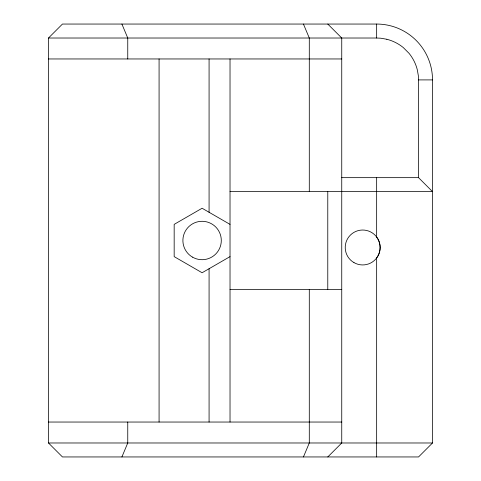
<?xml version="1.0" encoding="UTF-8"?>
<svg xmlns="http://www.w3.org/2000/svg" width="481" height="481" viewBox="0 0 481 481"><rect width="100%" height="100%" fill="white"/><g stroke="black" fill="none" stroke-linecap="round" stroke-linejoin="round"><path stroke-width="0.72" d="M121.903 456.95L127.754 442.983L127.754 422.041M303.439 456.95L309.295 442.983L309.295 289.376M48.491 38.017L62.452 24.05L376.653 24.05A55.856 55.856 0 0 1 432.509 79.906L432.509 442.983L418.548 456.95L62.452 456.95L48.491 442.983L48.491 38.017L376.653 38.017L380.76 38.203L386.832 39.268M327.777 456.95L341.744 442.983L341.744 38.017L327.777 24.05M230.026 256.626L202.098 272.751L174.17 256.626L174.17 224.374L202.098 208.249L230.026 224.374M48.491 58.959L341.744 58.959M386.832 39.274A42.454 42.454 0 0 1 403.234 47.523L409.042 53.325A42.454 42.454 0 0 1 417.292 69.733L418.362 75.8L418.548 79.906L432.509 79.906M341.744 177.657L418.548 177.657L432.509 191.624L230.026 191.624M230.026 289.376L341.744 289.376M48.491 422.041L341.744 422.041M48.491 442.983L432.509 442.983M303.439 24.05L309.295 38.017L309.295 191.624M121.903 24.05L127.754 38.017L127.754 58.959M418.548 79.906L418.548 177.657M376.653 24.05L376.653 38.017M376.653 177.657L376.653 237.007M376.653 456.95L376.653 257.954A17.436 17.382 53 0 0 376.617 237.037M327.777 191.624L327.777 289.376M230.026 58.959L230.026 422.041M209.079 58.959L209.079 212.283M209.079 268.717L209.079 422.041M159.079 58.959L159.079 422.041M353.962 262.602A17.454 17.454 0 0 0 380.146 247.481A17.454 17.454 0 0 0 353.962 232.365A17.454 17.454 0 0 0 353.962 262.602M192.496 257.131A19.204 19.204 0 0 0 221.296 240.5A19.204 19.204 0 0 0 192.496 223.869A19.204 19.204 0 0 0 192.496 257.131"/></g></svg>
